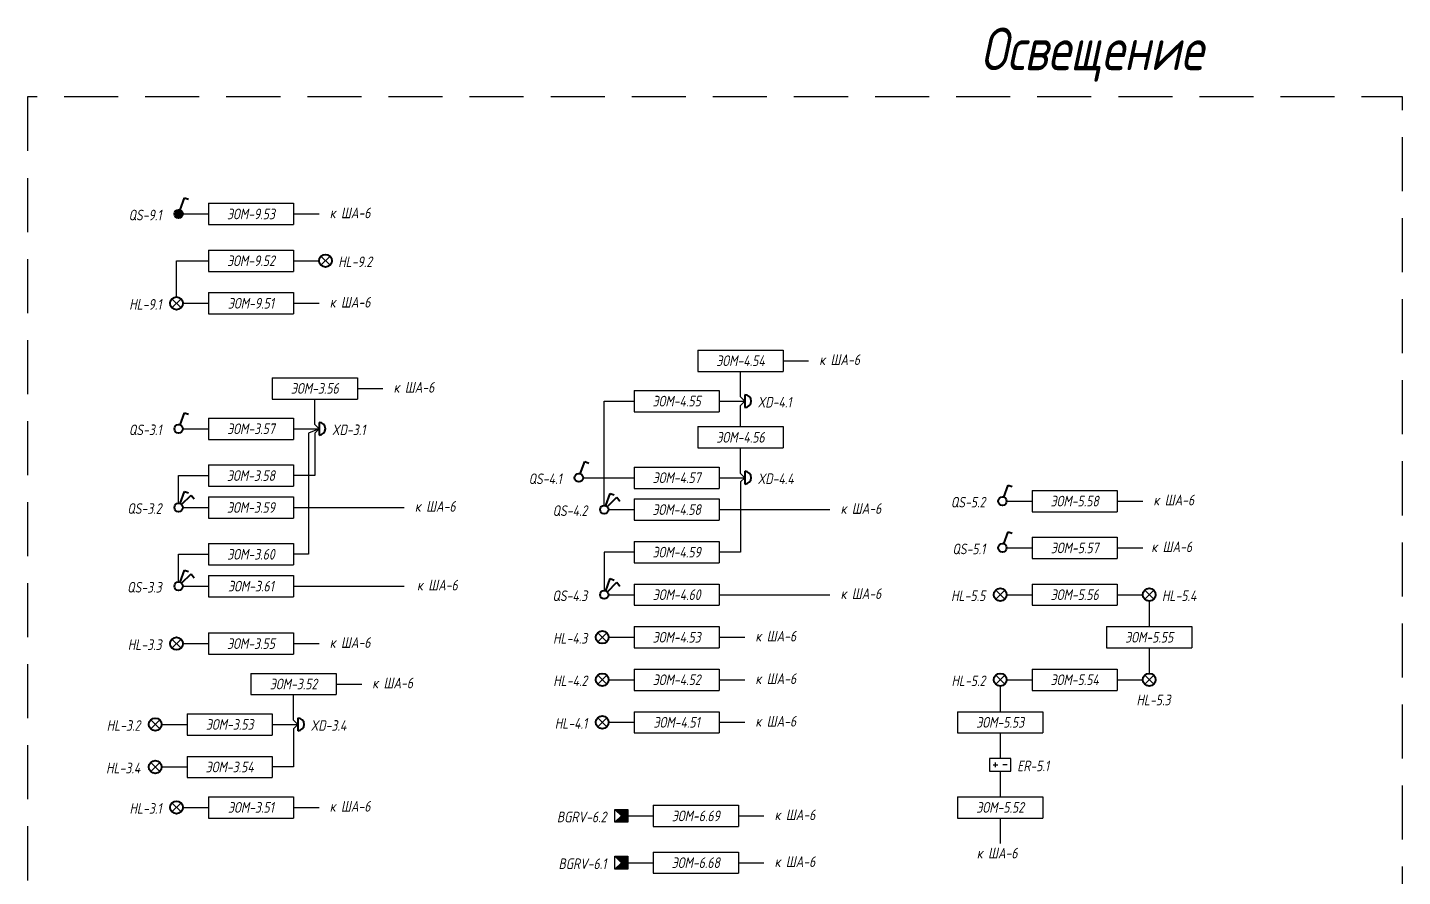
# Model space of a CAD drawing. Header units: millimetres. Extents: x -1048 to 2740, y -712 to 253.
# Drawn here: x -150 to 173, y -502.2 to -302.7 of the extents above; entities that cross this region are included whole.
import ezdxf
from ezdxf.enums import TextEntityAlignment as Align

# ---------------------------------------------------------------- set-up
doc = ezdxf.new("R2010")
doc.units = ezdxf.units.MM
doc.linetypes.add('DASHED', pattern=[19.05, 12.7, -6.35])
doc.layers.add('noprint', color=2, linetype='Continuous', plot=False)
doc.styles.get("Standard").update_dxf_attribs({"font": 'arial.ttf'})
doc.styles.add('ГОСТ-ISOCPEUR', font='isocpeui.ttf', dxfattribs={"width": 0.8})
doc.linetypes.add('12V', pattern='A,12.7,-5.08,["12V",Standard,S=2.54,R=0,X=-2.54,Y=-1.27],-5.08', length=22.86)
doc.linetypes.add('220V_LINE', pattern='A,0.2,-0.05,["~220V",Standard,S=0.1,R=0,X=0,Y=-0.05],-0.4,0.1', length=0.75)

# ---------------------------------------------------------------- blocks, each defined once
blk = doc.blocks.new('*T155')
at = {"color": 0, "lineweight": -2}
for p, q in [((0, 0), (20, 0)), ((0, 0), (0, -5)), ((20, 0), (20, -5)), ((0, -5), (20, -5))]:
    blk.add_line(p, q, dxfattribs=at)
at = {"color": 0, "insert": (10, -2.5), "char_height": 2.5, "width": 19, "attachment_point": 5, "style": 'ГОСТ-ISOCPEUR'}
blk.add_mtext('{ЭОМ-3.51}', dxfattribs=at)
blk = doc.blocks.new('коробка коммутационная')
at = {"color": 0, "lineweight": -2}
blk.add_line((0, 3), (0, 0), dxfattribs=at)
blk.add_arc((0, 1.5), 1.5, 270, 90, dxfattribs=at)
blk = doc.blocks.new('*T156')
at = {"color": 0, "lineweight": -2}
for p, q in [((0, 0), (20, 0)), ((0, 0), (0, -5)), ((20, 0), (20, -5)), ((0, -5), (20, -5))]:
    blk.add_line(p, q, dxfattribs=at)
at = {"color": 0, "insert": (10, -2.5), "char_height": 2.5, "width": 19, "attachment_point": 5, "style": 'ГОСТ-ISOCPEUR'}
blk.add_mtext('{ЭОМ-3.52}', dxfattribs=at)
blk = doc.blocks.new('*T157')
at = {"color": 0, "lineweight": -2}
for p, q in [((0, 0), (20, 0)), ((0, 0), (0, -5)), ((20, 0), (20, -5)), ((0, -5), (20, -5))]:
    blk.add_line(p, q, dxfattribs=at)
at = {"color": 0, "insert": (10, -2.5), "char_height": 2.5, "width": 19, "attachment_point": 5, "style": 'ГОСТ-ISOCPEUR'}
blk.add_mtext('{ЭОМ-3.53}', dxfattribs=at)
blk = doc.blocks.new('*T158')
at = {"color": 0, "lineweight": -2}
for p, q in [((0, 0), (20, 0)), ((0, 0), (0, -5)), ((20, 0), (20, -5)), ((0, -5), (20, -5))]:
    blk.add_line(p, q, dxfattribs=at)
at = {"color": 0, "insert": (10, -2.5), "char_height": 2.5, "width": 19, "attachment_point": 5, "style": 'ГОСТ-ISOCPEUR'}
blk.add_mtext('{ЭОМ-3.54}', dxfattribs=at)
blk = doc.blocks.new('*T159')
at = {"color": 0, "lineweight": -2}
for p, q in [((0, 0), (20, 0)), ((0, 0), (0, -5)), ((20, 0), (20, -5)), ((0, -5), (20, -5))]:
    blk.add_line(p, q, dxfattribs=at)
at = {"color": 0, "insert": (10, -2.5), "char_height": 2.5, "width": 19, "attachment_point": 5, "style": 'ГОСТ-ISOCPEUR'}
blk.add_mtext('{ЭОМ-3.55}', dxfattribs=at)
blk = doc.blocks.new('кнопка 1')
at = {"color": 0, "lineweight": -2}
for p, q in [((0.35, 0.94), (1.39, 3.78)), ((1.39, 3.78), (2.34, 3.45))]:
    blk.add_line(p, q, dxfattribs=at)
blk.add_circle((0, 0), 1, dxfattribs=at)
blk = doc.blocks.new('*T160')
at = {"color": 0, "lineweight": -2}
for p, q in [((0, 0), (20, 0)), ((0, 0), (0, -5)), ((20, 0), (20, -5)), ((0, -5), (20, -5))]:
    blk.add_line(p, q, dxfattribs=at)
at = {"color": 0, "insert": (10, -2.5), "char_height": 2.5, "width": 19, "attachment_point": 5, "style": 'ГОСТ-ISOCPEUR'}
blk.add_mtext('{ЭОМ-3.57}', dxfattribs=at)
blk = doc.blocks.new('*T161')
at = {"color": 0, "lineweight": -2}
for p, q in [((0, 0), (20, 0)), ((0, 0), (0, -5)), ((20, 0), (20, -5)), ((0, -5), (20, -5))]:
    blk.add_line(p, q, dxfattribs=at)
at = {"color": 0, "insert": (10, -2.5), "char_height": 2.5, "width": 19, "attachment_point": 5, "style": 'ГОСТ-ISOCPEUR'}
blk.add_mtext('{ЭОМ-3.59}', dxfattribs=at)
blk = doc.blocks.new('кнопка 2')
at = {"color": 0, "lineweight": -2}
for p, q in [((0.35, 0.94), (1.39, 3.78)), ((1.39, 3.78), (2.34, 3.45)), ((0.71, 0.71), (2.93, 2.93)), ((2.93, 2.93), (3.66, 2))]:
    blk.add_line(p, q, dxfattribs=at)
blk.add_circle((0, 0), 1, dxfattribs=at)
blk = doc.blocks.new('*T162')
at = {"color": 0, "lineweight": -2}
for p, q in [((0, 0), (20, 0)), ((0, 0), (0, -5)), ((20, 0), (20, -5)), ((0, -5), (20, -5))]:
    blk.add_line(p, q, dxfattribs=at)
at = {"color": 0, "insert": (10, -2.5), "char_height": 2.5, "width": 19, "attachment_point": 5, "style": 'ГОСТ-ISOCPEUR'}
blk.add_mtext('{ЭОМ-3.56}', dxfattribs=at)
blk = doc.blocks.new('*T164')
at = {"color": 0, "lineweight": -2}
for p, q in [((0, 0), (20, 0)), ((0, 0), (0, -5)), ((20, 0), (20, -5)), ((0, -5), (20, -5))]:
    blk.add_line(p, q, dxfattribs=at)
at = {"color": 0, "insert": (10, -2.5), "char_height": 2.5, "width": 19, "attachment_point": 5, "style": 'ГОСТ-ISOCPEUR'}
blk.add_mtext('{ЭОМ-3.58}', dxfattribs=at)
blk = doc.blocks.new('*T165')
at = {"color": 0, "lineweight": -2}
for p, q in [((0, 0), (20, 0)), ((0, 0), (0, -5)), ((20, 0), (20, -5)), ((0, -5), (20, -5))]:
    blk.add_line(p, q, dxfattribs=at)
at = {"color": 0, "insert": (10, -2.5), "char_height": 2.5, "width": 19, "attachment_point": 5, "style": 'ГОСТ-ISOCPEUR'}
blk.add_mtext('{ЭОМ-3.61}', dxfattribs=at)
blk = doc.blocks.new('*T166')
at = {"color": 0, "lineweight": -2}
for p, q in [((0, 0), (20, 0)), ((0, 0), (0, -5)), ((20, 0), (20, -5)), ((0, -5), (20, -5))]:
    blk.add_line(p, q, dxfattribs=at)
at = {"color": 0, "insert": (10, -2.5), "char_height": 2.5, "width": 19, "attachment_point": 5, "style": 'ГОСТ-ISOCPEUR'}
blk.add_mtext('{ЭОМ-3.60}', dxfattribs=at)
blk = doc.blocks.new('*T167')
at = {"color": 0, "lineweight": -2}
for p, q in [((0, 0), (20, 0)), ((0, 0), (0, -5)), ((20, 0), (20, -5)), ((0, -5), (20, -5))]:
    blk.add_line(p, q, dxfattribs=at)
at = {"color": 0, "insert": (10, -2.5), "char_height": 2.5, "width": 19, "attachment_point": 5, "style": 'ГОСТ-ISOCPEUR'}
blk.add_mtext('{ЭОМ-9.51}', dxfattribs=at)
blk = doc.blocks.new('*T168')
at = {"color": 0, "lineweight": -2}
for p, q in [((0, 0), (20, 0)), ((0, 0), (0, -5)), ((20, 0), (20, -5)), ((0, -5), (20, -5))]:
    blk.add_line(p, q, dxfattribs=at)
at = {"color": 0, "insert": (10, -2.5), "char_height": 2.5, "width": 19, "attachment_point": 5, "style": 'ГОСТ-ISOCPEUR'}
blk.add_mtext('{ЭОМ-9.52}', dxfattribs=at)
blk = doc.blocks.new('*T169')
at = {"color": 0, "lineweight": -2}
for p, q in [((0, 0), (20, 0)), ((0, 0), (0, -5)), ((20, 0), (20, -5)), ((0, -5), (20, -5))]:
    blk.add_line(p, q, dxfattribs=at)
at = {"color": 0, "insert": (10, -2.5), "char_height": 2.5, "width": 19, "attachment_point": 5, "style": 'ГОСТ-ISOCPEUR'}
blk.add_mtext('{ЭОМ-9.53}', dxfattribs=at)
blk = doc.blocks.new('кнопка 1 открытая IP44')
at = {"lineweight": -2}
blk.add_hatch(color=0, dxfattribs=at).paths.add_polyline_path([(-1, 0, 1), (1, 0, 1)])
at = {"color": 0, "lineweight": -2}
for p, q in [((0.35, 0.94), (1.39, 3.78)), ((1.39, 3.78), (2.34, 3.45))]:
    blk.add_line(p, q, dxfattribs=at)
blk.add_circle((0, 0), 1, dxfattribs=at)
blk = doc.blocks.new('*T170')
at = {"color": 0, "lineweight": -2}
for p, q in [((0, 0), (20, 0)), ((0, 0), (0, -5)), ((20, 0), (20, -5)), ((0, -5), (20, -5))]:
    blk.add_line(p, q, dxfattribs=at)
at = {"color": 0, "insert": (10, -2.5), "char_height": 2.5, "width": 19, "attachment_point": 5, "style": 'ГОСТ-ISOCPEUR'}
blk.add_mtext('{ЭОМ-4.51}', dxfattribs=at)
blk = doc.blocks.new('*T171')
at = {"color": 0, "lineweight": -2}
for p, q in [((0, 0), (20, 0)), ((0, 0), (0, -5)), ((20, 0), (20, -5)), ((0, -5), (20, -5))]:
    blk.add_line(p, q, dxfattribs=at)
at = {"color": 0, "insert": (10, -2.5), "char_height": 2.5, "width": 19, "attachment_point": 5, "style": 'ГОСТ-ISOCPEUR'}
blk.add_mtext('{ЭОМ-4.52}', dxfattribs=at)
blk = doc.blocks.new('*T172')
at = {"color": 0, "lineweight": -2}
for p, q in [((0, 0), (20, 0)), ((0, 0), (0, -5)), ((20, 0), (20, -5)), ((0, -5), (20, -5))]:
    blk.add_line(p, q, dxfattribs=at)
at = {"color": 0, "insert": (10, -2.5), "char_height": 2.5, "width": 19, "attachment_point": 5, "style": 'ГОСТ-ISOCPEUR'}
blk.add_mtext('{ЭОМ-4.53}', dxfattribs=at)
blk = doc.blocks.new('*T173')
at = {"color": 0, "lineweight": -2}
for p, q in [((0, 0), (20, 0)), ((0, 0), (0, -5)), ((20, 0), (20, -5)), ((0, -5), (20, -5))]:
    blk.add_line(p, q, dxfattribs=at)
at = {"color": 0, "insert": (10, -2.5), "char_height": 2.5, "width": 19, "attachment_point": 5, "style": 'ГОСТ-ISOCPEUR'}
blk.add_mtext('{ЭОМ-4.58}', dxfattribs=at)
blk = doc.blocks.new('*T174')
at = {"color": 0, "lineweight": -2}
for p, q in [((0, 0), (20, 0)), ((0, 0), (0, -5)), ((20, 0), (20, -5)), ((0, -5), (20, -5))]:
    blk.add_line(p, q, dxfattribs=at)
at = {"color": 0, "insert": (10, -2.5), "char_height": 2.5, "width": 19, "attachment_point": 5, "style": 'ГОСТ-ISOCPEUR'}
blk.add_mtext('{ЭОМ-4.54}', dxfattribs=at)
blk = doc.blocks.new('*T175')
at = {"color": 0, "lineweight": -2}
for p, q in [((0, 0), (20, 0)), ((0, 0), (0, -5)), ((20, 0), (20, -5)), ((0, -5), (20, -5))]:
    blk.add_line(p, q, dxfattribs=at)
at = {"color": 0, "insert": (10, -2.5), "char_height": 2.5, "width": 19, "attachment_point": 5, "style": 'ГОСТ-ISOCPEUR'}
blk.add_mtext('{ЭОМ-4.56}', dxfattribs=at)
blk = doc.blocks.new('*T176')
at = {"color": 0, "lineweight": -2}
for p, q in [((0, 0), (20, 0)), ((0, 0), (0, -5)), ((20, 0), (20, -5)), ((0, -5), (20, -5))]:
    blk.add_line(p, q, dxfattribs=at)
at = {"color": 0, "insert": (10, -2.5), "char_height": 2.5, "width": 19, "attachment_point": 5, "style": 'ГОСТ-ISOCPEUR'}
blk.add_mtext('{ЭОМ-4.57}', dxfattribs=at)
blk = doc.blocks.new('*T177')
at = {"color": 0, "lineweight": -2}
for p, q in [((0, 0), (20, 0)), ((0, 0), (0, -5)), ((20, 0), (20, -5)), ((0, -5), (20, -5))]:
    blk.add_line(p, q, dxfattribs=at)
at = {"color": 0, "insert": (10, -2.5), "char_height": 2.5, "width": 19, "attachment_point": 5, "style": 'ГОСТ-ISOCPEUR'}
blk.add_mtext('{ЭОМ-4.55}', dxfattribs=at)
blk = doc.blocks.new('*T178')
at = {"color": 0, "lineweight": -2}
for p, q in [((0, 0), (20, 0)), ((0, 0), (0, -5)), ((20, 0), (20, -5)), ((0, -5), (20, -5))]:
    blk.add_line(p, q, dxfattribs=at)
at = {"color": 0, "insert": (10, -2.5), "char_height": 2.5, "width": 19, "attachment_point": 5, "style": 'ГОСТ-ISOCPEUR'}
blk.add_mtext('{ЭОМ-4.60}', dxfattribs=at)
blk = doc.blocks.new('ИП')
at = {"color": 0}
for p, q in [((0.86, 1.5), (1.91, 1.5)), ((1.38, 0.97), (1.38, 2.03)), ((4.14, 1.5), (3.09, 1.5))]:
    blk.add_line(p, q, dxfattribs=at)
blk.add_lwpolyline([(0, 0), (5, 0), (5, 3), (0, 3)], close=True, dxfattribs=at)
blk = doc.blocks.new('*T208')
at = {"color": 0, "lineweight": -2}
for p, q in [((0, 0), (20, 0)), ((0, 0), (0, -5)), ((20, 0), (20, -5)), ((0, -5), (20, -5))]:
    blk.add_line(p, q, dxfattribs=at)
at = {"color": 0, "insert": (10, -2.5), "char_height": 2.5, "width": 19, "attachment_point": 5, "style": 'ГОСТ-ISOCPEUR'}
blk.add_mtext('{ЭОМ-5.53}', dxfattribs=at)
blk = doc.blocks.new('*T209')
at = {"color": 0, "lineweight": -2}
for p, q in [((0, 0), (20, 0)), ((0, 0), (0, -5)), ((20, 0), (20, -5)), ((0, -5), (20, -5))]:
    blk.add_line(p, q, dxfattribs=at)
at = {"color": 0, "insert": (10, -2.5), "char_height": 2.5, "width": 19, "attachment_point": 5, "style": 'ГОСТ-ISOCPEUR'}
blk.add_mtext('{ЭОМ-5.52}', dxfattribs=at)
blk = doc.blocks.new('*T210')
at = {"color": 0, "lineweight": -2}
for p, q in [((0, 0), (20, 0)), ((0, 0), (0, -5)), ((20, 0), (20, -5)), ((0, -5), (20, -5))]:
    blk.add_line(p, q, dxfattribs=at)
at = {"color": 0, "insert": (10, -2.5), "char_height": 2.5, "width": 19, "attachment_point": 5, "style": 'ГОСТ-ISOCPEUR'}
blk.add_mtext('{ЭОМ-5.54}', dxfattribs=at)
blk = doc.blocks.new('*T213')
at = {"color": 0, "lineweight": -2}
for p, q in [((0, 0), (20, 0)), ((0, 0), (0, -5)), ((20, 0), (20, -5)), ((0, -5), (20, -5))]:
    blk.add_line(p, q, dxfattribs=at)
at = {"color": 0, "insert": (10, -2.5), "char_height": 2.5, "width": 19, "attachment_point": 5, "style": 'ГОСТ-ISOCPEUR'}
blk.add_mtext('{ЭОМ-5.55}', dxfattribs=at)
blk = doc.blocks.new('*T214')
at = {"color": 0, "lineweight": -2}
for p, q in [((0, 0), (20, 0)), ((0, 0), (0, -5)), ((20, 0), (20, -5)), ((0, -5), (20, -5))]:
    blk.add_line(p, q, dxfattribs=at)
at = {"color": 0, "insert": (10, -2.5), "char_height": 2.5, "width": 19, "attachment_point": 5, "style": 'ГОСТ-ISOCPEUR'}
blk.add_mtext('{ЭОМ-5.56}', dxfattribs=at)
blk = doc.blocks.new('*T249')
at = {"color": 0, "lineweight": -2}
for p, q in [((0, 0), (20, 0)), ((0, 0), (0, -5)), ((20, 0), (20, -5)), ((0, -5), (20, -5))]:
    blk.add_line(p, q, dxfattribs=at)
at = {"color": 0, "insert": (10, -2.5), "char_height": 2.5, "width": 19, "attachment_point": 5, "style": 'ГОСТ-ISOCPEUR'}
blk.add_mtext('{ЭОМ-4.59}', dxfattribs=at)
blk = doc.blocks.new('*T250')
at = {"color": 0, "lineweight": -2}
for p, q in [((0, 0), (20, 0)), ((0, 0), (0, -5)), ((20, 0), (20, -5)), ((0, -5), (20, -5))]:
    blk.add_line(p, q, dxfattribs=at)
at = {"color": 0, "insert": (10, -2.5), "char_height": 2.5, "width": 19, "attachment_point": 5, "style": 'ГОСТ-ISOCPEUR'}
blk.add_mtext('{ЭОМ-5.57}', dxfattribs=at)
blk = doc.blocks.new('*T251')
at = {"color": 0, "lineweight": -2}
for p, q in [((0, 0), (20, 0)), ((0, 0), (0, -5)), ((20, 0), (20, -5)), ((0, -5), (20, -5))]:
    blk.add_line(p, q, dxfattribs=at)
at = {"color": 0, "insert": (10, -2.5), "char_height": 2.5, "width": 19, "attachment_point": 5, "style": 'ГОСТ-ISOCPEUR'}
blk.add_mtext('{ЭОМ-5.58}', dxfattribs=at)
blk = doc.blocks.new('Охранный датчик')
at = {"lineweight": -2}
blk.add_hatch(color=0, dxfattribs=at).paths.add_polyline_path([(1.5, 1.5), (3, 3), (0, 3), (0, 0), (3, 0)])
at = {"color": 0, "lineweight": -2}
for p, q in [((3, 3), (1.5, 1.5)), ((1.5, 1.5), (3, 0))]:
    blk.add_line(p, q, dxfattribs=at)
blk.add_lwpolyline([(3, 0), (0, 0), (0, 3), (3, 3)], close=True, dxfattribs=at)
blk = doc.blocks.new('*T254')
at = {"color": 0, "lineweight": -2}
for p, q in [((0, 0), (20, 0)), ((0, 0), (0, -5)), ((20, 0), (20, -5)), ((0, -5), (20, -5))]:
    blk.add_line(p, q, dxfattribs=at)
at = {"color": 0, "insert": (10, -2.5), "char_height": 2.5, "width": 19, "attachment_point": 5, "style": 'ГОСТ-ISOCPEUR'}
blk.add_mtext('{ЭОМ-6.68}', dxfattribs=at)
blk = doc.blocks.new('*T255')
at = {"color": 0, "lineweight": -2}
for p, q in [((0, 0), (20, 0)), ((0, 0), (0, -5)), ((20, 0), (20, -5)), ((0, -5), (20, -5))]:
    blk.add_line(p, q, dxfattribs=at)
at = {"color": 0, "insert": (10, -2.5), "char_height": 2.5, "width": 19, "attachment_point": 5, "style": 'ГОСТ-ISOCPEUR'}
blk.add_mtext('{ЭОМ-6.69}', dxfattribs=at)

msp = doc.modelspace()

# ---------------------------------------------------------------- linework, layer by layer
at = {"linetype": '220V_LINE', "ltscale": 8}
for p, q in [((-113.5, -346.5), (-107.5, -346.5)), ((-87.5, -346.5), (-81.5, -346.5)), ((-87.5, -357.5), (-81.5, -357.5)), ((-113.5, -367.5), (-107.5, -367.5)), ((-87.5, -367.5), (-81.5, -367.5)), ((27.5, -381), (33.5, -381)), ((-72.5, -387.5), (-66.5, -387.5)), ((12.5, -390.5), (18.5, -390.5)), ((-113.5, -397), (-107.5, -397)), ((-87.5, -397), (-81.5, -397)), ((-19.5, -408.5), (-7.5, -408.5)), ((12.5, -408.5), (18.5, -408.5)), ((-113.5, -415.5), (-107.5, -415.5)), ((-87.5, -415.5), (-61.5, -415.5)), ((-13.5, -416), (-7.5, -416)), ((12.5, -416), (38.5, -416)), ((80, -414), (86, -414)), ((106, -414), (112, -414)), ((80, -425), (86, -425)), ((106, -425), (112, -425)), ((-113.5, -434), (-107.5, -434)), ((-87.5, -434), (-61.5, -434)), ((-13.5, -436), (-7.5, -436)), ((12.5, -436), (38.5, -436)), ((-113.5, -447.5), (-107.5, -447.5)), ((-87.5, -447.5), (-81.5, -447.5)), ((-13.5, -446), (-7.5, -446)), ((12.5, -446), (18.5, -446)), ((-77.5, -457), (-71.5, -457)), ((-13.5, -456), (-7.5, -456)), ((12.5, -456), (18.5, -456)), ((-118.5, -466.5), (-112.5, -466.5)), ((-92.5, -466.5), (-86.5, -466.5)), ((-13.5, -466), (-7.5, -466)), ((12.5, -466), (18.5, -466)), ((-118.5, -476.5), (-112.5, -476.5)), ((78.5, -477.5), (78.5, -483.5)), ((-113.5, -486), (-107.5, -486)), ((-87.5, -486), (-81.5, -486)), ((-9, -488), (-3, -488)), ((17, -488), (23, -488)), ((78.5, -488.5), (78.5, -494.5)), ((-9, -499), (-3, -499)), ((17, -499), (23, -499))]:
    msp.add_line(p, q, dxfattribs=at)
at = {"color": 3}
for p, q in [((-78.94, -358.56), (-81.06, -356.44)), ((-81.06, -358.56), (-78.94, -356.44)), ((-113.94, -368.56), (-116.06, -366.44)), ((-116.06, -368.56), (-113.94, -366.44)), ((79.56, -437.06), (77.44, -434.94)), ((77.44, -437.06), (79.56, -434.94)), ((114.56, -437.06), (112.44, -434.94)), ((112.44, -437.06), (114.56, -434.94)), ((-13.94, -447.06), (-16.06, -444.94)), ((-16.06, -447.06), (-13.94, -444.94)), ((-113.94, -448.56), (-116.06, -446.44)), ((-116.06, -448.56), (-113.94, -446.44)), ((-13.94, -457.06), (-16.06, -454.94)), ((-16.06, -457.06), (-13.94, -454.94)), ((79.56, -457.06), (77.44, -454.94)), ((77.44, -457.06), (79.56, -454.94)), ((114.56, -457.06), (112.44, -454.94)), ((112.44, -457.06), (114.56, -454.94)), ((-13.94, -467.06), (-16.06, -464.94)), ((-16.06, -467.06), (-13.94, -464.94)), ((-118.94, -467.56), (-121.06, -465.44)), ((-121.06, -467.56), (-118.94, -465.44)), ((-118.94, -477.56), (-121.06, -475.44)), ((-121.06, -477.56), (-118.94, -475.44)), ((-113.94, -487.06), (-116.06, -484.94)), ((-116.06, -487.06), (-113.94, -484.94))]:
    msp.add_line(p, q, dxfattribs=at)
at = {"linetype": '12V', "ltscale": 0.25}
for p, q in [((80, -436), (86, -436)), ((106, -436), (112, -436)), ((113.5, -437.5), (113.5, -443.5)), ((113.5, -448.5), (113.5, -454.5)), ((78.5, -457.5), (78.5, -463.5)), ((80, -456), (86, -456)), ((106, -456), (112, -456)), ((78.5, -468.5), (78.5, -474.5))]:
    msp.add_line(p, q, dxfattribs=at)
at = {"linetype": '220V_LINE', "ltscale": 8, "flags": 128}
for points in [[(-115, -366), (-115, -357.5), (-107.5, -357.5)], [(18.5, -390.5), (17.5, -389.5), (17.5, -383.5)], [(-81.5, -397), (-82.5, -396), (-82.5, -390)], [(-14.5, -415), (-14.5, -390.5), (-7.5, -390.5)], [(17.5, -396.5), (17.5, -391.5), (18.5, -390.5)], [(-81.5, -397), (-82.5, -398), (-82.5, -408), (-87.5, -408)], [(-81.5, -397), (-84, -398), (-84, -426.5), (-87.5, -426.5)], [(18.5, -408.5), (17.5, -407.5), (17.5, -401.5)], [(-114.5, -414.5), (-114.5, -408), (-107.5, -408)], [(18.5, -408.5), (17.5, -409.5), (17.5, -426), (12.5, -426)], [(-7.5, -426), (-14.5, -426), (-14.5, -435)], [(-114.5, -433), (-114.5, -426.5), (-107.5, -426.5)], [(-86.5, -466.5), (-87.5, -465.5), (-87.5, -459.5)], [(-86.5, -466.5), (-87.5, -467.5), (-87.5, -476.5), (-92.5, -476.5)]]:
    msp.add_lwpolyline(points, dxfattribs=at)
at = {"color": 3, "lineweight": 40}
for centre in [(-80, -357.5), (-115, -367.5), (78.5, -436), (113.5, -436), (-15, -446), (-115, -447.5), (-15, -456), (78.5, -456), (113.5, -456), (-120, -466.5), (-15, -466), (-120, -476.5), (-115, -486)]:
    msp.add_circle(centre, 1.5, dxfattribs=at)
at = {"layer": 'noprint', "linetype": 'DASHED', "flags": 128}
msp.add_lwpolyline([(-150, -319), (-150, -711.5), (173, -711.5), (173, -319)], close=True, dxfattribs=at)

# ---------------------------------------------------------------- block references
at = {"color": 3, "lineweight": 40}
for name, p in [('кнопка 1 открытая IP44', (-114.5, -346.5)), ('кнопка 1', (-114.5, -397)), ('кнопка 1', (-20.5, -408.5)), ('кнопка 2', (-114.5, -415.5)), ('кнопка 2', (-14.5, -416)), ('кнопка 1', (79, -414)), ('кнопка 1', (79, -425)), ('кнопка 2', (-114.5, -434)), ('кнопка 2', (-14.5, -436))]:
    msp.add_blockref(name, p, dxfattribs=at)
for name, p in [('*T169', (-107.5, -344)), ('*T168', (-107.5, -355)), ('*T167', (-107.5, -365)), ('*T174', (7.5, -378.5)), ('*T162', (-92.5, -385)), ('*T177', (-7.5, -388)), ('*T160', (-107.5, -394.5)), ('*T175', (7.5, -396.5)), ('*T164', (-107.5, -405.5)), ('*T176', (-7.5, -406)), ('*T161', (-107.5, -413)), ('*T251', (86, -411.5)), ('*T173', (-7.5, -413.5)), ('*T250', (86, -422.5)), ('*T166', (-107.5, -424)), ('*T249', (-7.5, -423.5)), ('*T165', (-107.5, -431.5)), ('*T178', (-7.5, -433.5)), ('*T214', (86, -433.5)), ('*T159', (-107.5, -445)), ('*T172', (-7.5, -443.5)), ('*T213', (103.5, -443.5)), ('*T156', (-97.5, -454.5)), ('*T171', (-7.5, -453.5)), ('*T210', (86, -453.5)), ('*T157', (-112.5, -464)), ('*T170', (-7.5, -463.5)), ('*T208', (68.5, -463.5)), ('*T158', (-112.5, -474)), ('*T155', (-107.5, -483.5)), ('*T209', (68.5, -483.5)), ('*T255', (-3, -485.5)), ('*T254', (-3, -496.5))]:
    msp.add_blockref(name, p)
at = {"lineweight": 40}
for name, p in [('коробка коммутационная', (18.5, -392)), ('коробка коммутационная', (-81.5, -398.5)), ('коробка коммутационная', (18.5, -410)), ('коробка коммутационная', (-86.5, -468)), ('ИП', (76, -477.5))]:
    msp.add_blockref(name, p, dxfattribs=at)
at = {"color": 1, "rotation": 180}
for p in [(-9, -486.5), (-9, -497.5)]:
    msp.add_blockref('Охранный датчик', p, dxfattribs=at)

# ---------------------------------------------------------------- texts
at = {"style": 'ГОСТ-ISOCPEUR', "width": 0.8}
for s, p in [('QS-9.1', (-118.5, -348)), ('HL-9.1', (-118.5, -369)), ('QS-3.1', (-118.5, -398.5)), ('QS-4.1', (-24.5, -410)), ('QS-5.2', (75, -415.5)), ('QS-3.2', (-118.5, -417)), ('QS-4.2', (-18.5, -417.5)), ('QS-5.1', (75, -426.5)), ('QS-3.3', (-118.5, -435.5)), ('QS-4.3', (-18.5, -437.5)), ('HL-5.5', (75, -437.5)), ('HL-4.3', (-18.5, -447.5)), ('HL-3.3', (-118.5, -449)), ('HL-4.2', (-18.5, -457.5)), ('HL-5.2', (75, -457.5)), ('HL-5.3', (118.5, -462)), ('HL-4.1', (-18.5, -467.5)), ('HL-3.2', (-123.5, -468)), ('HL-3.4', (-123.5, -478)), ('HL-3.1', (-118.5, -487.5)), ('BGRV-6.2', (-14, -489.5)), ('BGRV-6.1', (-14, -500.5))]:
    msp.add_text(s, height=2.5, dxfattribs=at).set_placement(p, align=Align.RIGHT)
for s, p in [('к ША-6', (-79, -347.5)), ('HL-9.2', (-77, -359)), ('к ША-6', (-79, -368.5)), ('к ША-6', (36, -382)), ('к ША-6', (-64, -388.5)), ('XD-4.1', (21.5, -392)), ('XD-3.1', (-78.5, -398.5)), ('XD-4.4', (21.5, -410)), ('к ША-6', (114.5, -415)), ('к ША-6', (-59, -416.5)), ('к ША-6', (41, -417)), ('к ША-6', (114, -426)), ('к ША-6', (-58.5, -435)), ('к ША-6', (41, -437)), ('HL-5.4', (116.5, -437.5)), ('к ША-6', (21, -447)), ('к ША-6', (-79, -448.5)), ('к ША-6', (21, -457)), ('к ША-6', (-69, -458)), ('к ША-6', (21, -467)), ('XD-3.4', (-83.5, -468)), ('ER-5.1', (82.5, -477.5)), ('к ША-6', (-79, -487)), ('к ША-6', (25.5, -489)), ('к ША-6', (73, -498)), ('к ША-6', (25.5, -500))]:
    msp.add_text(s, height=2.5, dxfattribs=at).set_placement(p)
at = {"layer": 'noprint', "style": 'ГОСТ-ISOCPEUR', "width": 0.8}
msp.add_text('Освещение', height=10, dxfattribs=at).set_placement((126.17, -312.7), align=Align.RIGHT)

doc.saveas('drawing.dxf')
